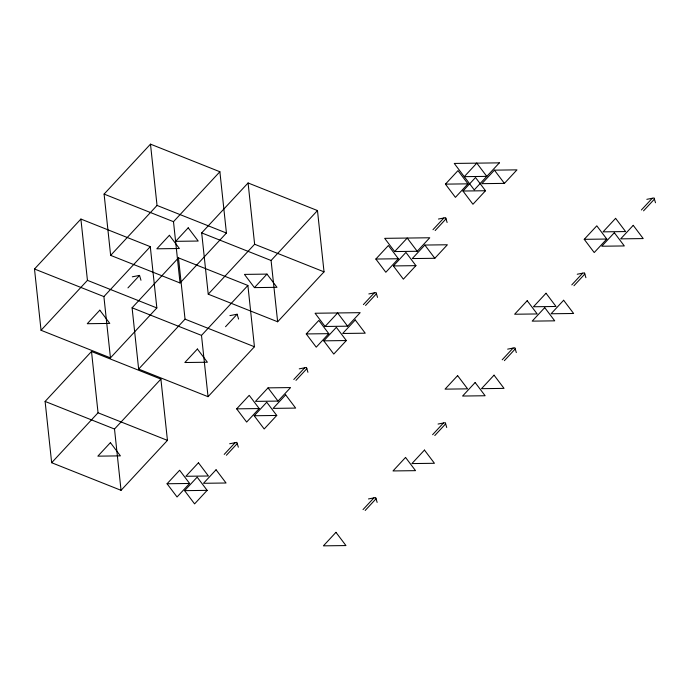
<?xml version="1.0" encoding="UTF-8"?>
<svg xmlns="http://www.w3.org/2000/svg" width="690" height="690" viewBox="0 0 690 690"><rect width="100%" height="100%" fill="white"/><g stroke="black" fill="none" stroke-linecap="round" stroke-linejoin="round"><path stroke-width="1.03" d="M34.5 268.997L80.894 219.058L150.291 246.658L156.846 307.938L110.452 357.877L41.046 330.277L34.5 268.997L103.897 296.588L110.452 357.877M104.095 194.088L150.489 144.15L219.886 171.75L226.432 233.039L180.038 282.978L110.642 255.378L104.095 194.088L173.492 221.688L180.038 282.978M41.046 330.277L87.44 280.347L80.894 219.058M110.642 255.378L157.035 205.439L150.489 144.15M103.897 296.588L150.291 246.658M173.492 221.688L219.886 171.75M127.943 287.903L139.544 275.413L140.976 280.261M45.109 401.433L91.503 351.495L160.899 379.095L167.446 440.384L121.052 490.323L51.655 462.723L45.109 401.433L114.505 429.033L121.052 490.323M132.092 307.8L178.486 257.862L247.891 285.462L254.438 346.751L208.044 396.69L138.647 369.09L132.092 307.8L201.497 335.4L208.044 396.69M201.687 232.901L248.081 182.962L317.478 210.562L324.033 271.851L277.639 321.781L208.233 294.182L201.687 232.901L271.084 260.492L277.639 321.781M51.655 462.723L98.049 412.784L91.503 351.495M138.647 369.09L185.041 319.151L178.486 257.862M208.233 294.182L254.627 244.251L248.081 182.962M114.505 429.033L160.899 379.095M201.497 335.4L247.891 285.462M271.084 260.492L317.478 210.562M254.429 287.618L266.987 274.103L276.975 287.325L254.429 287.618L244.441 274.396L266.987 274.103M225.535 326.715L237.136 314.226L238.576 319.073M167.066 483.759L179.624 470.244L189.612 483.466L177.054 496.981L167.066 483.759L189.612 483.466M236.661 408.851L249.211 395.336L259.199 408.558L246.649 422.073L236.661 408.851L259.199 408.558M306.248 333.943L318.806 320.427L328.794 333.658L316.236 347.173L306.248 333.943L328.794 333.658M375.843 259.043L388.392 245.528L398.38 258.75L385.831 272.265L375.843 259.043L398.38 258.75M445.43 184.135L457.988 170.62L467.975 183.842L455.417 197.357L445.43 184.135L467.975 183.842M268.039 387.866L255.481 401.373L278.027 401.088L290.576 387.573L268.039 387.866L278.027 401.088M325.068 326.474L337.626 312.958L347.613 326.18L360.171 312.665L315.08 313.243L325.068 326.474L347.613 326.18M394.663 251.565L407.221 238.05L417.209 251.272L429.758 237.765L384.675 238.343L394.663 251.565L417.209 251.272M184.601 490.65L197.159 477.135L207.147 490.366L194.589 503.881L184.601 490.65L207.147 490.366M254.196 415.751L266.754 402.236L276.742 415.458L264.184 428.973L254.196 415.751L276.742 415.458M323.782 340.843L336.341 327.327L346.328 340.55L333.77 354.065L323.782 340.843L346.328 340.55M393.378 265.935L405.936 252.419L415.923 265.65L403.365 279.165L393.378 265.935L415.923 265.65M462.964 191.026L475.522 177.52L485.51 190.742L472.952 204.257L462.964 191.026L485.51 190.742M224.215 454.408L235.092 442.704M293.802 379.509L304.678 367.805M363.397 304.601L374.273 292.896M432.984 229.692L443.86 217.988M226.38 455.271L237.256 443.567M295.976 380.371L306.852 368.667M365.562 305.463L376.438 293.759M435.157 230.555L446.033 218.851M424.842 245.054L412.284 258.569L434.829 258.284L447.379 244.769L424.842 245.054L434.829 258.284M494.428 170.154L481.87 183.669L504.416 183.376L516.974 169.861L494.428 170.154L504.416 183.376M584.232 239.327L596.79 225.82L606.777 239.042L594.219 252.557L584.232 239.327L606.777 239.042M363.018 509.608L373.885 497.904M432.604 434.7L443.48 422.996M502.199 359.792L513.075 348.088M571.786 284.892L582.662 273.188M641.381 209.984L652.257 198.28M365.183 510.471L376.059 498.767M434.778 435.562L445.645 423.858M504.364 360.654L515.24 348.95M573.959 285.755L584.827 274.051M643.546 210.847L654.422 199.143M132.308 276.811L139.544 275.413M438.435 219.041L445.671 217.643L447.111 222.49M646.823 199.324L654.06 197.935L655.5 202.774M229.899 315.623L237.136 314.226M368.839 293.94L376.076 292.543L377.516 297.39M577.237 274.232L584.473 272.835L585.905 277.682M299.253 368.848L306.489 367.451L307.93 372.298M507.642 349.14L514.878 347.743L516.318 352.59M229.658 443.756L236.894 442.359L238.335 447.206M438.055 424.048L445.291 422.651L446.723 427.498M368.46 498.948L375.696 497.55L377.137 502.398M157.035 205.439L226.432 233.039M254.627 244.251L324.033 271.851M87.44 280.347L156.846 307.938M185.041 319.151L254.438 346.751M98.049 412.784L167.446 440.384M99.8 310.198L87.251 323.714L109.788 323.42L99.8 310.198M169.395 235.29L156.837 248.805L179.383 248.521L169.395 235.29M188.215 227.821L175.665 241.336L198.203 241.043L188.215 227.821M110.409 442.644L97.851 456.159L120.396 455.866L110.409 442.644M197.4 349.011L184.842 362.526L207.388 362.233L197.4 349.011M198.444 462.766L185.886 476.281L208.432 475.997L198.444 462.766M476.807 163.142L464.258 176.657L486.795 176.373L476.807 163.142M499.353 162.857L474.246 189.888L454.261 163.435L499.353 162.857M216.065 469.778L203.507 483.293L226.053 483L216.065 469.778M285.66 394.87L273.102 408.385L295.648 408.092L285.66 394.87M355.247 319.962L342.689 333.477L365.234 333.192L355.247 319.962M457.608 375.627L445.05 389.143L467.596 388.849L457.608 375.627M527.195 300.719L514.636 314.235L537.182 313.95L527.195 300.719M546.023 293.25L533.465 306.765L556.011 306.472L546.023 293.25M615.609 218.342L603.051 231.857L625.597 231.564L615.609 218.342M335.961 532.335L323.403 545.85L345.949 545.566L335.961 532.335M405.548 457.427L392.998 470.942L415.535 470.658L405.548 457.427M475.143 382.527L462.585 396.043L485.13 395.75L475.143 382.527M544.729 307.619L532.18 321.135L554.717 320.841L544.729 307.619M614.324 232.711L601.766 246.227L624.312 245.942L614.324 232.711M424.454 450.07L411.904 463.577L434.441 463.292L424.454 450.07M494.049 375.162L481.491 388.677L504.036 388.384L494.049 375.162M563.635 300.254L551.086 313.769L573.623 313.484L563.635 300.254M633.23 225.345L620.672 238.861L643.218 238.576L633.23 225.345"/></g></svg>
